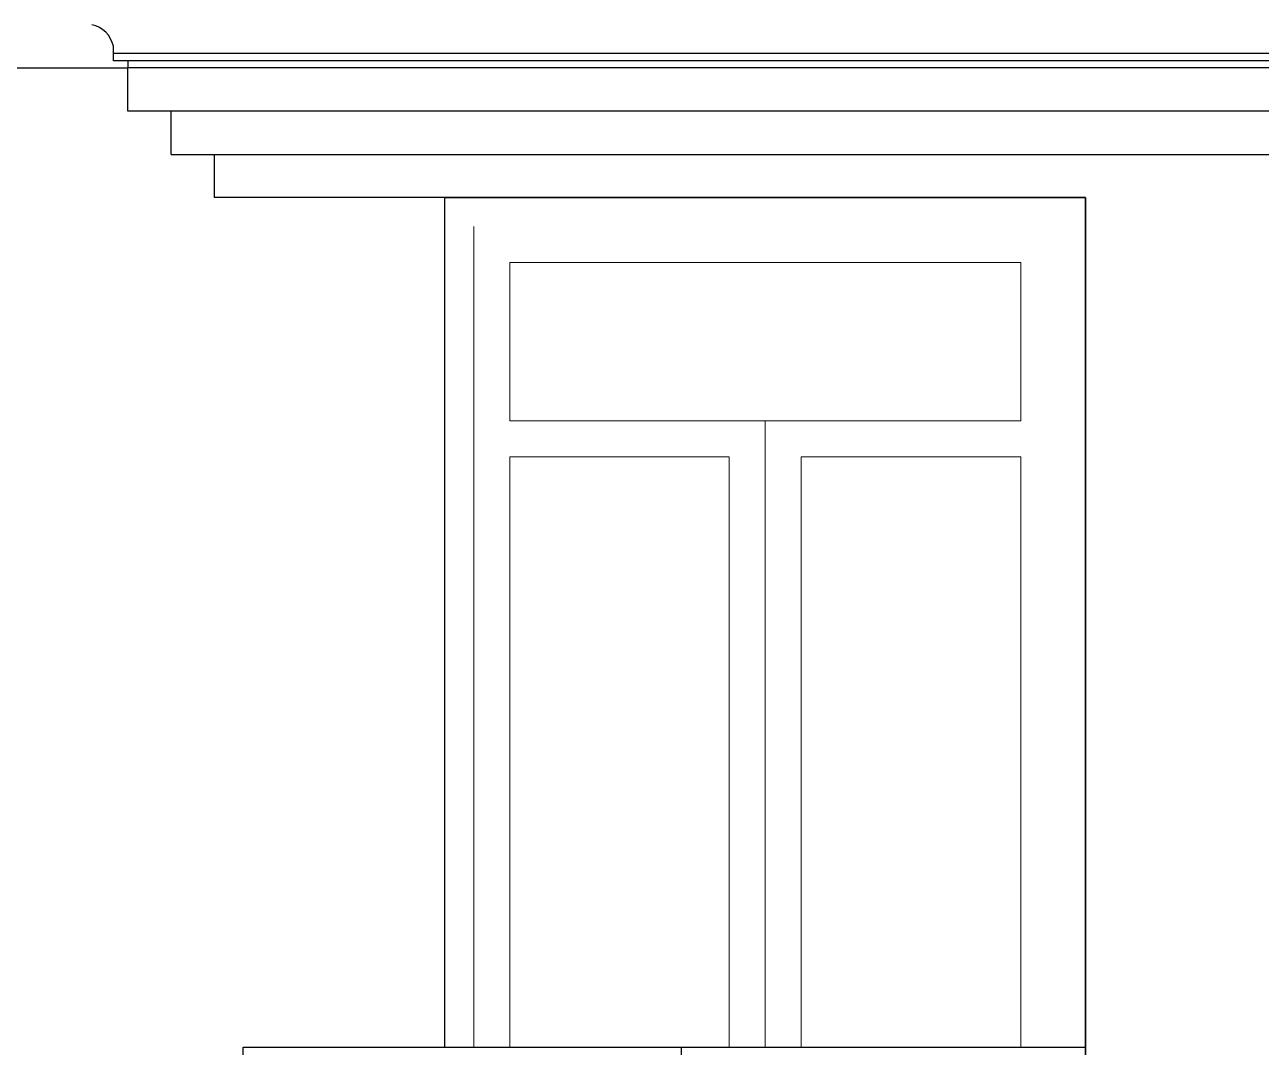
# Model space of a CAD drawing. Header units: inches. Extents: x 3672 to 10975, y -27382 to -746.
# Drawn here: x 4842.2 to 4928, y -26862.6 to -26791.6 of the extents above; entities that cross this region are included whole.
import ezdxf

# ---------------------------------------------------------------- set-up
doc = ezdxf.new("R2010")
doc.units = ezdxf.units.IN
doc.header["$LTSCALE"] = 17
doc.header["$MEASUREMENT"] = 0
for name, color, linetype, lineweight in [('25 BOT BAR', 12, 'Continuous', 25), ('ELEVATION', 7, 'Continuous', 25), ('WINDOW FRAME', 161, 'Continuous', 20)]:
    doc.layers.add(name, color=color, linetype=linetype, lineweight=lineweight)

# ---------------------------------------------------------------- blocks, each defined once
blk = doc.blocks.new('A$Ce488fd43')
for p, q in [((0, 24), (58.463, 24)), ((0, 0), (0, 24)), ((30.411, 23.411), (30.411, 24))]:
    blk.add_line(p, q)
at = {"layer": '25 BOT BAR'}
blk.add_line((0, 0), (0, 24), dxfattribs=at)

msp = doc.modelspace()

# ---------------------------------------------------------------- linework, layer by layer
at = {"layer": '25 BOT BAR'}
for p, q in [((4848.327, -26793.596), (4848.327, -26793.096)), ((4848.327, -26794.096), (4848.327, -26793.596)), ((5010.79, -26793.596), (4848.327, -26793.596)), ((4849.327, -26794.096), (4848.327, -26794.096)), ((4849.327, -26794.096), (4849.327, -26794.596)), ((5009.79, -26794.096), (4849.327, -26794.096)), ((4523.327, -26794.596), (4849.327, -26794.596)), ((5009.79, -26794.596), (4849.327, -26794.596)), ((4849.327, -26797.596), (4849.327, -26794.596)), ((5009.79, -26797.596), (4849.327, -26797.596)), ((4852.327, -26800.596), (4852.327, -26797.596)), ((4852.327, -26800.596), (5006.79, -26800.596)), ((4855.327, -26800.596), (4855.327, -26803.596)), ((4915.79, -26803.596), (4855.327, -26803.596)), ((4915.79, -26892.971), (4915.79, -26803.596))]:
    msp.add_line(p, q, dxfattribs=at)
msp.add_arc((4846.431, -26793.492), 1.937, 11.79562, 78.20413, dxfattribs=at)
at = {"layer": 'ELEVATION', "linetype": 'Continuous'}
msp.add_lwpolyline([(4871.327, -26862.596), (4871.327, -26803.596), (4915.79, -26803.596), (4915.79, -26886.596)], dxfattribs=at)
at = {"layer": 'WINDOW FRAME'}
for p, q in [((4875.827, -26819.096), (4911.29, -26819.096)), ((4893.559, -26819.096), (4893.559, -26862.596)), ((4875.827, -26821.596), (4891.059, -26821.596)), ((4896.059, -26821.596), (4911.29, -26821.596))]:
    msp.add_line(p, q, dxfattribs=at)
for points in [[(4873.327, -26805.596), (4873.327, -26862.596)], [(4911.29, -26808.096), (4875.827, -26808.096), (4875.827, -26819.096)], [(4911.29, -26808.096), (4911.29, -26819.096)], [(4875.827, -26821.596), (4875.827, -26862.596)], [(4891.059, -26862.596), (4891.059, -26821.596)], [(4896.059, -26862.596), (4896.059, -26821.596)], [(4911.29, -26821.596), (4911.29, -26862.596)]]:
    msp.add_lwpolyline(points, dxfattribs=at)

# ---------------------------------------------------------------- block references
at = {"layer": '25 BOT BAR'}
msp.add_blockref('A$Ce488fd43', (4857.327, -26886.596), dxfattribs=at)

doc.saveas('drawing.dxf')
